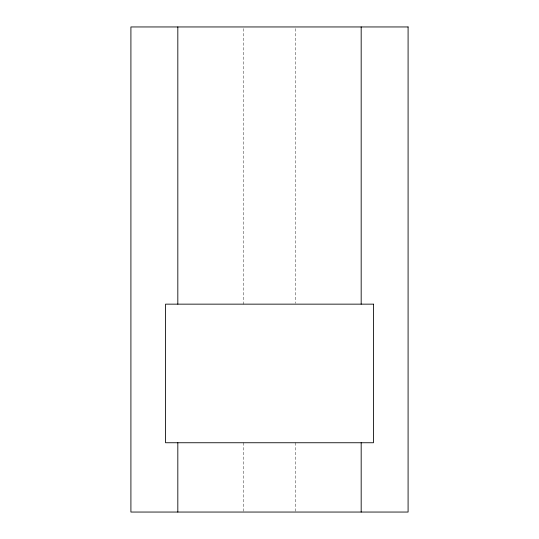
<?xml version="1.0" encoding="UTF-8"?>
<svg xmlns="http://www.w3.org/2000/svg" width="539" height="539" viewBox="0 0 539 539"><rect width="100%" height="100%" fill="white"/><g stroke="black" fill="none" stroke-linecap="round" stroke-linejoin="round"><path stroke-width="0.4" stroke-dasharray="2.69 2.02" d="M295.487 28.628L295.487 303.309M295.487 442.748L295.487 511.215M243.513 28.628L243.513 304.151M243.513 442.748L243.513 511.215"/><path stroke-width="0.81" d="M361.177 26.95L361.177 304.151M361.177 442.748L361.177 512.05M177.823 26.95L177.823 304.151M177.823 442.748L177.823 512.05M408.09 26.95L130.91 26.95L130.91 512.05L408.09 512.05L408.09 26.95M373.453 304.151L165.547 304.151L165.547 442.748L373.453 442.748L373.453 304.151"/></g></svg>
